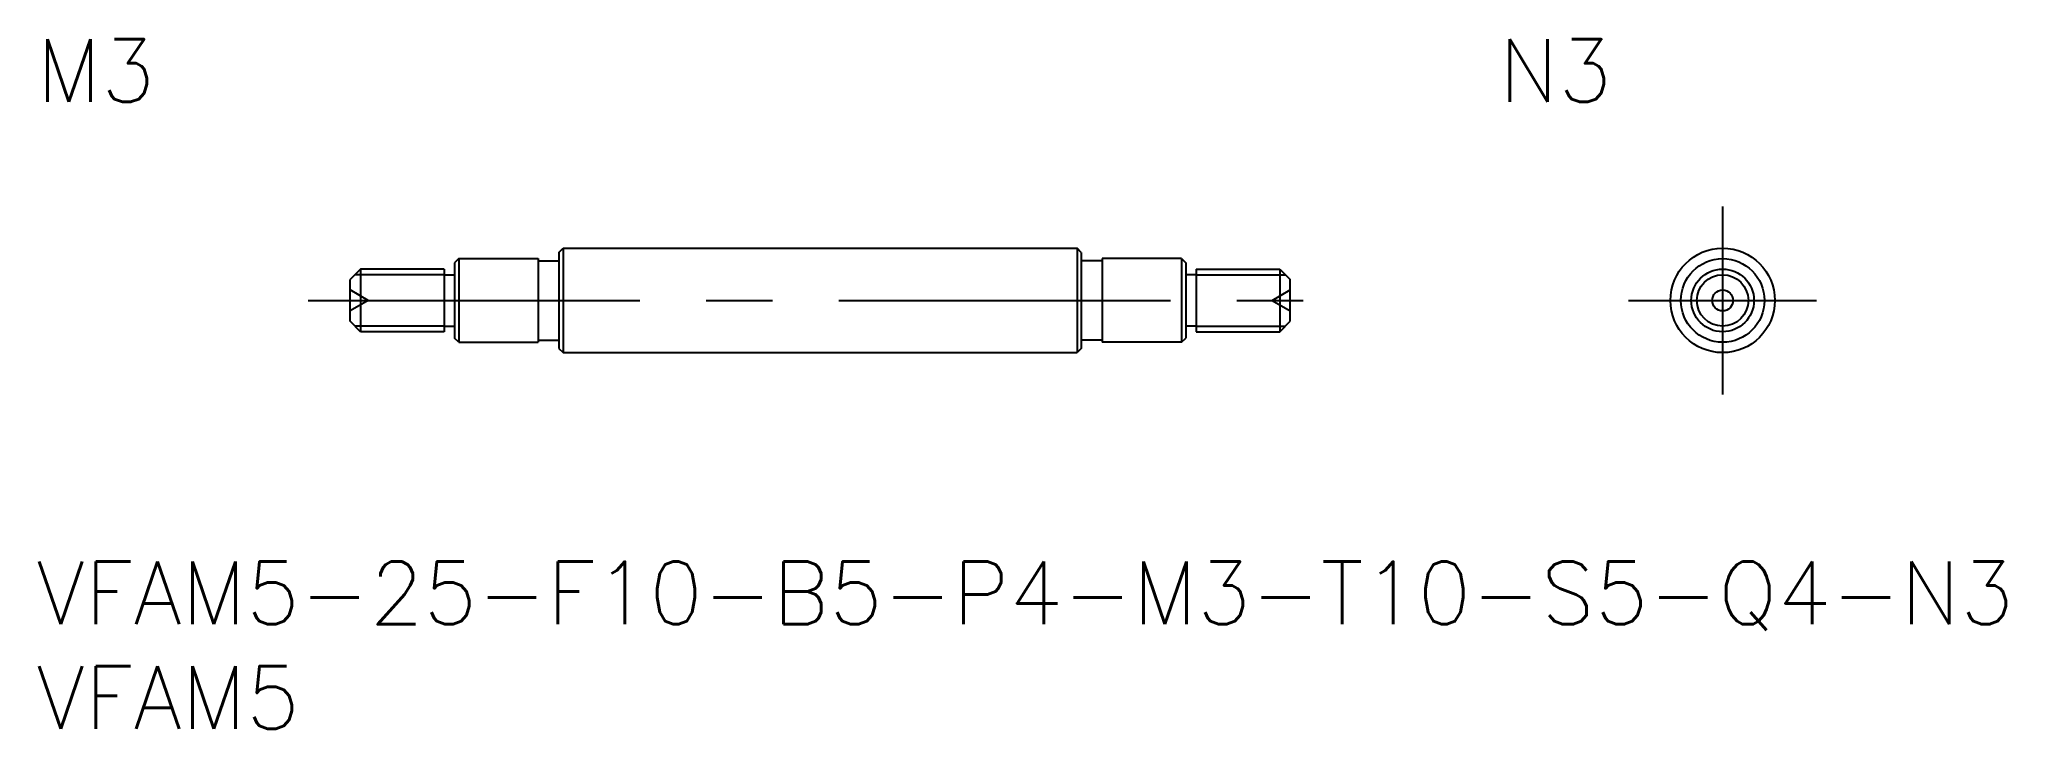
# Model space of a CAD drawing. Extents: x 0.1 to 94.2, y -8 to 25.
import ezdxf

# ---------------------------------------------------------------- set-up
doc = ezdxf.new("R2010")
doc.units = 0
doc.header["$LTSCALE"] = 0.5
doc.linetypes.add('CENTER', pattern=[50.8, 31.75, -6.35, 6.35, -6.35])
doc.linetypes.add('DASHED', pattern=[19.05, 12.7, -6.35])
for name, color, linetype in [('MSM_CENTER', 1, 'CENTER'), ('MSM_CONTINUOUS', 7, 'CONTINUOUS'), ('MSM_DASHED', 4, 'DASHED'), ('MSM_NARROW', 5, 'CONTINUOUS'), ('MSM_PART_NUMBER', 7, 'CONTINUOUS')]:
    doc.layers.add(name, color=color, linetype=linetype)
doc.styles.get("Standard").update_dxf_attribs({"font": 'txt.shx', "height": 1, "bigfont": 'bigfont.shx'})

# ---------------------------------------------------------------- blocks, each defined once
blk = doc.blocks.new('*U6')
at = {"layer": 'MSM_PART_NUMBER'}
blk.add_text('VFAM5-25-F10-B5-P4-M3-T10-S5-Q4-N3', height=3, dxfattribs=at).set_placement((0, -3))
blk = doc.blocks.new('*U7')
at = {"layer": 'MSM_PART_NUMBER'}
blk.add_text('VFAM5', height=3, dxfattribs=at).set_placement((0, -8))
blk = doc.blocks.new('*U8')
at = {"layer": 'MSM_PART_NUMBER'}
blk.add_text('M3', height=3, dxfattribs=at).set_placement((0, 22))
blk = doc.blocks.new('*U9')
at = {"layer": 'MSM_PART_NUMBER'}
blk.add_text('N3', height=3, dxfattribs=at).set_placement((70, 22))

msp = doc.modelspace()

# ---------------------------------------------------------------- linework, layer by layer
at = {"layer": 'MSM_CENTER'}
for p, q in [((80.696, 17), (80.696, 8)), ((13, 12.5), (62, 12.5)), ((76.196, 12.5), (85.196, 12.5))]:
    msp.add_line(p, q, dxfattribs=at)
at = {"layer": 'MSM_CONTINUOUS'}
for p, q in [((20.2, 14.5), (20, 14.3)), ((20, 14.3), (20, 10.7)), ((20.2, 14.5), (20.2, 10.5)), ((20.2, 14.5), (24, 14.5)), ((24, 14.5), (24, 10.5)), ((24, 14.4), (25, 14.4)), ((25, 14.8), (25.2, 15)), ((25, 14.8), (25, 10.2)), ((25.2, 15), (49.8, 15)), ((25.2, 15), (25.2, 10)), ((49.8, 15), (49.8, 10)), ((50, 14.8), (49.8, 15)), ((50, 14.8), (50, 10.2)), ((51, 14.4), (50, 14.4)), ((51, 14.5), (51, 10.5)), ((54.8, 14.5), (51, 14.5)), ((54.8, 14.5), (54.8, 10.5)), ((54.8, 14.5), (55, 14.3)), ((55, 14.3), (55, 10.7)), ((15.5, 14), (15, 13.5)), ((15, 11.5), (15, 13.5)), ((19.5, 14), (15.5, 14)), ((15.5, 14), (15.5, 11)), ((19.5, 14), (19.5, 11)), ((19.5, 13.729), (20, 13.729)), ((55.5, 13.729), (55, 13.729)), ((55.5, 14), (59.5, 14)), ((55.5, 14), (55.5, 11)), ((59.5, 14), (60, 13.5)), ((59.5, 14), (59.5, 11)), ((60, 11.5), (60, 13.5)), ((15.5, 11), (15, 11.5)), ((59.5, 11), (60, 11.5)), ((19.5, 11), (15.5, 11)), ((19.5, 11.27), (20, 11.27)), ((20.2, 10.5), (20, 10.7)), ((20.2, 10.5), (24, 10.5)), ((24, 10.6), (25, 10.6)), ((51, 10.6), (50, 10.6)), ((54.8, 10.5), (51, 10.5)), ((54.8, 10.5), (55, 10.7)), ((55.5, 11.27), (55, 11.27)), ((55.5, 11), (59.5, 11)), ((25, 10.2), (25.2, 10)), ((25.2, 10), (49.8, 10)), ((50, 10.2), (49.8, 10))]:
    msp.add_line(p, q, dxfattribs=at)
for radius in [2.5, 2, 1.5, 0.5]:
    msp.add_circle((80.696, 12.5), radius, dxfattribs=at)
at = {"layer": 'MSM_DASHED'}
for p, q in [((15.866, 12.5), (15, 13)), ((15.866, 12.5), (15, 12)), ((59.134, 12.5), (60, 13)), ((59.134, 12.5), (60, 12))]:
    msp.add_line(p, q, dxfattribs=at)
at = {"layer": 'MSM_NARROW'}
for p, q in [((19.5, 13.729), (15.229, 13.729)), ((55.5, 13.729), (59.77, 13.729)), ((19.5, 11.27), (15.229, 11.27)), ((55.5, 11.27), (59.77, 11.27))]:
    msp.add_line(p, q, dxfattribs=at)
msp.add_circle((80.696, 12.5), 1.23, dxfattribs=at)

# ---------------------------------------------------------------- block references
at = {"layer": 'MSM_CONTINUOUS'}
for name in ['*U8', '*U9', '*U6', '*U7']:
    msp.add_blockref(name, (0, 0), dxfattribs=at)

doc.saveas('drawing.dxf')
